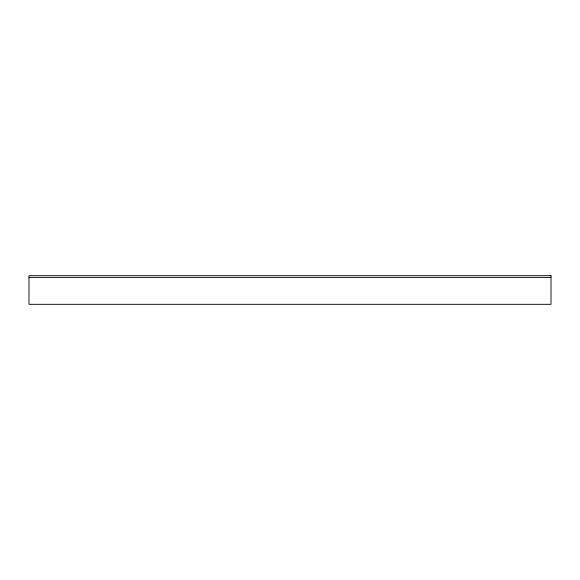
<?xml version="1.0" encoding="UTF-8"?>
<svg xmlns="http://www.w3.org/2000/svg" width="580" height="580" viewBox="0 0 580 580"><rect width="100%" height="100%" fill="white"/><g stroke="black" fill="none" stroke-linecap="round" stroke-linejoin="round"><path stroke-width="0.87" d="M29 277.407L551 277.407M551 275.681L29 275.681L29 304.319L551 304.319L551 275.681"/></g></svg>
